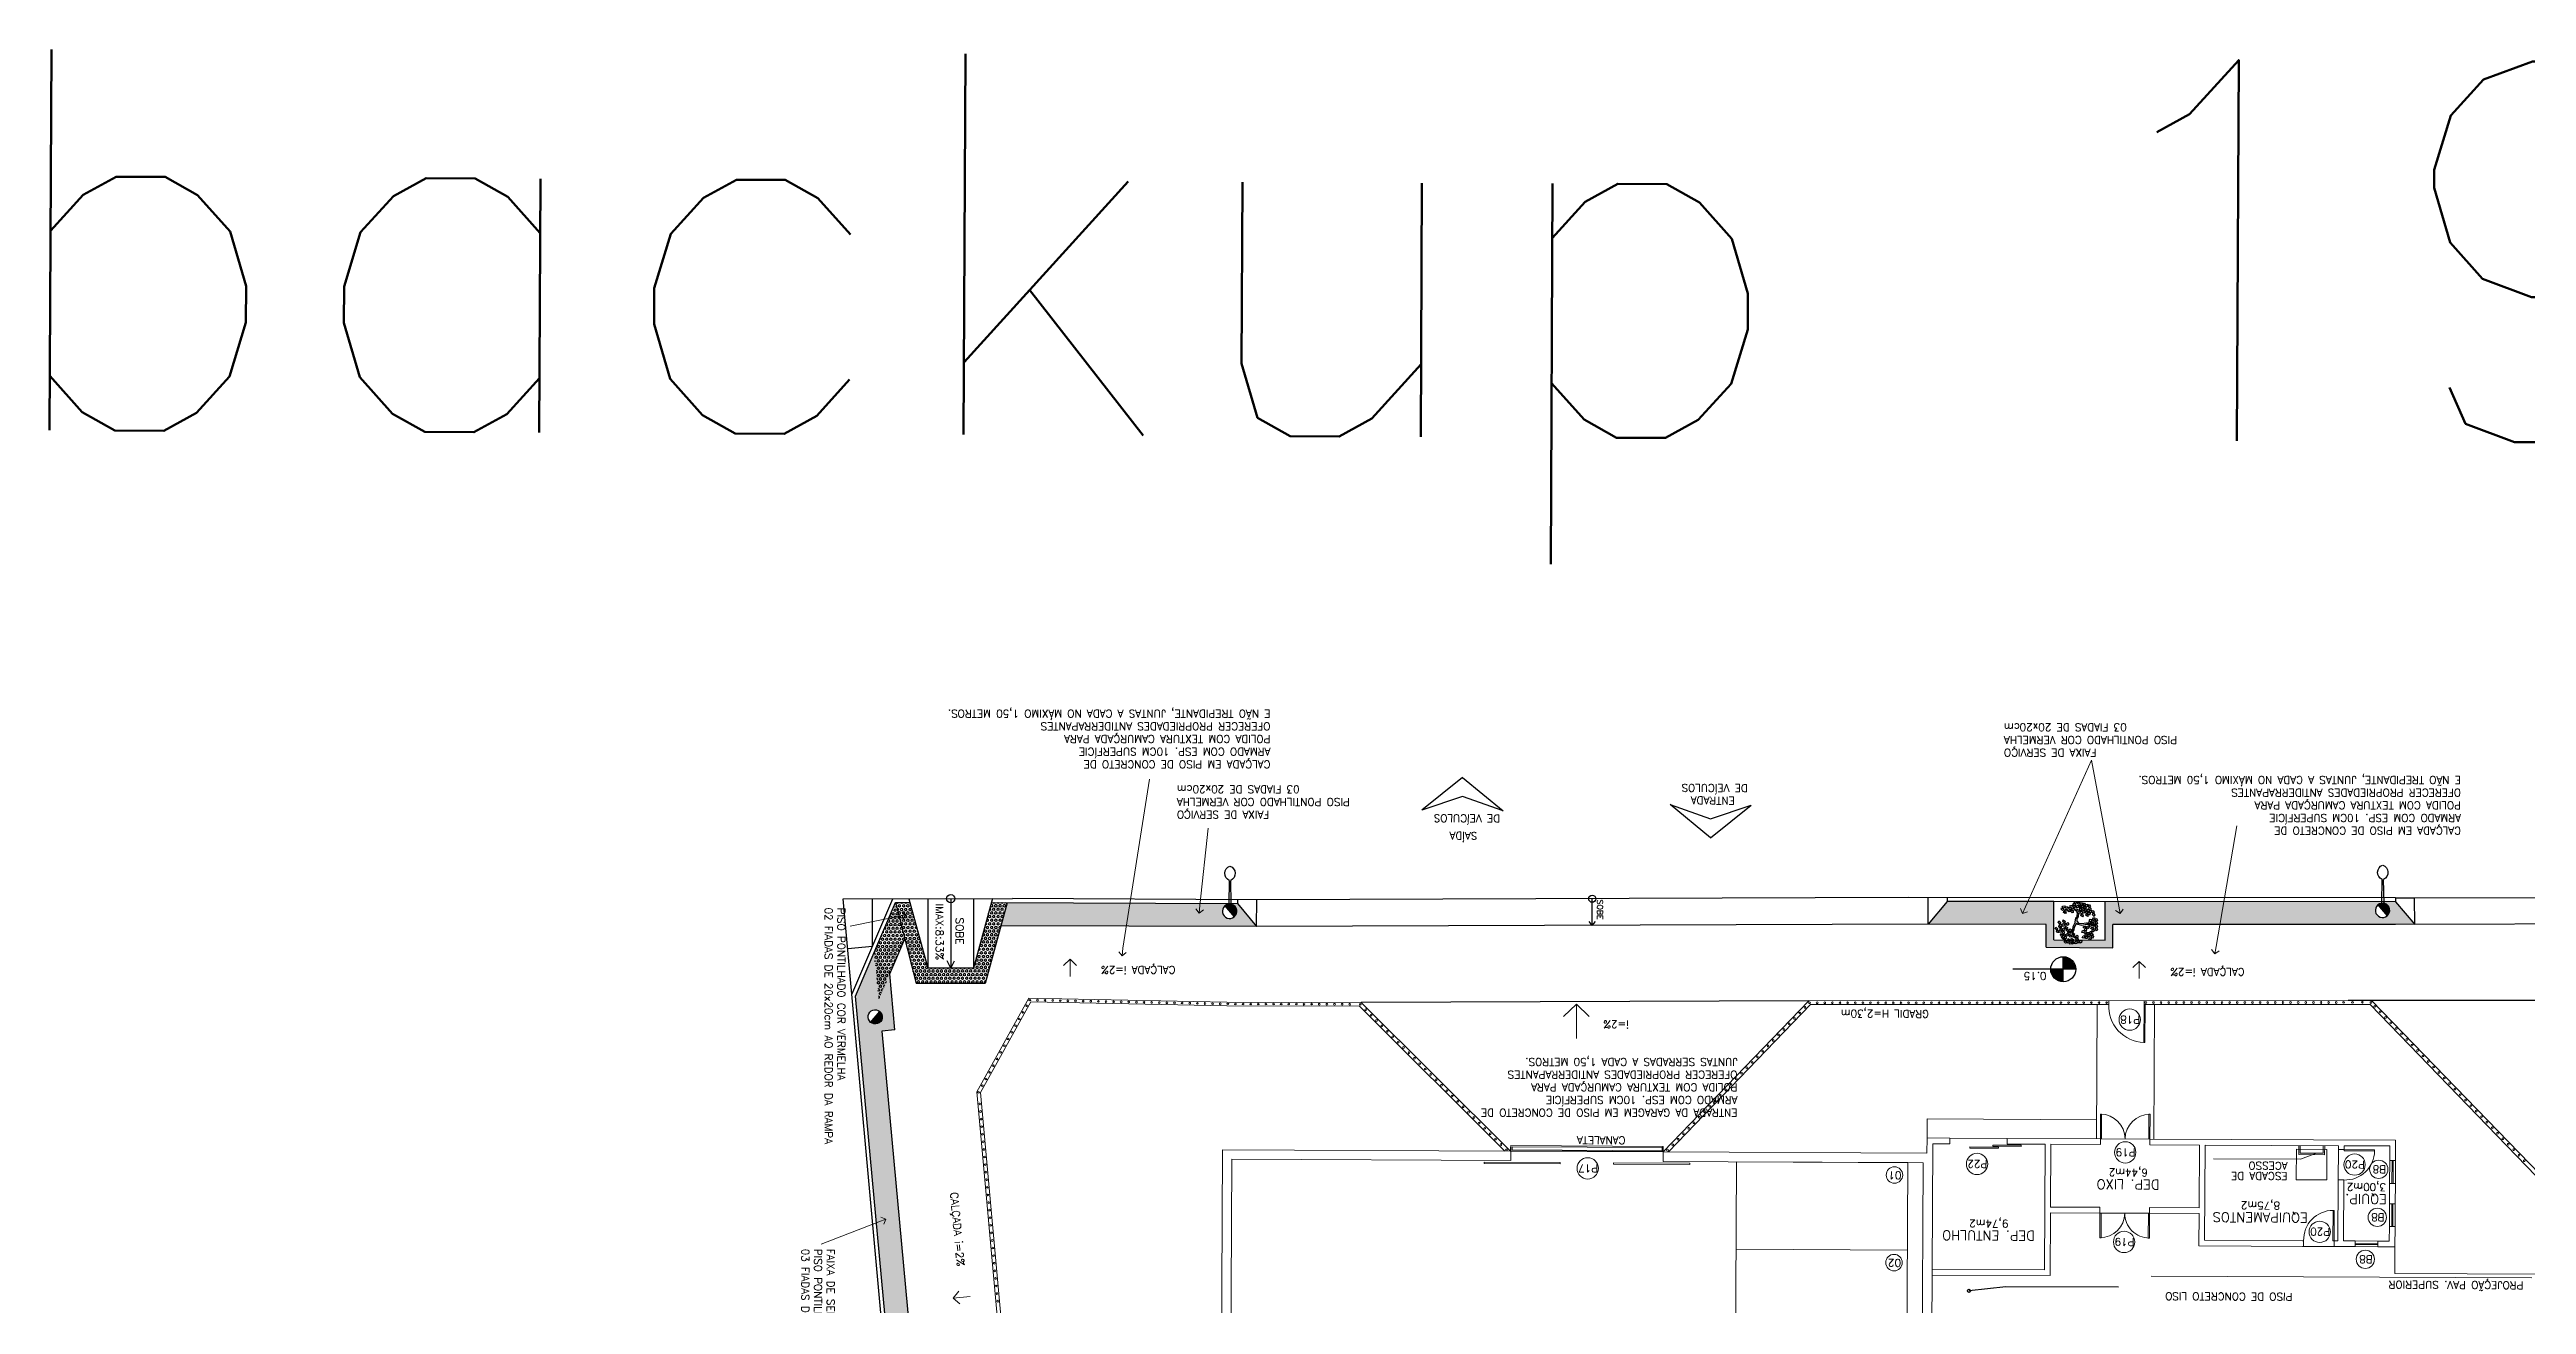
# Model space of a CAD drawing. Extents: x -1057 to 3416, y -340 to 4111.
# Drawn here: x 309.3 to 374.4, y -265.1 to -232.1 of the extents above; entities that cross this region are included whole.
import ezdxf
from ezdxf.enums import TextEntityAlignment as Align

# ---------------------------------------------------------------- set-up
doc = ezdxf.new("R2010")
doc.units = 0
doc.header["$LTSCALE"] = 50
for name, pattern in [('CONTINU', [0]), ('DASHDOT', [1, 0.5, -0.25, 0, -0.25]), ('DGN Style 1', [0.003115, 5.18318e-06, -0.00311]), ('HIDDEN', [9.525, 6.35, -3.175])]:
    doc.linetypes.add(name, pattern=pattern)
doc.layers.add('0.1', color=8, linetype='Continuous', lineweight=13)
doc.layers.add('Margem A3', color=8, linetype='DGN Style 1', lineweight=0)
for name, color, linetype in [('HAC', 1, 'Continuous'), ('luminaria', 10, 'Continuous'), ('medir projeto', 6, 'Continuous'), ('OK', 96, 'Continuous'), ('Poste de cimento', 7, 'Continuous')]:
    doc.layers.add(name, color=color, linetype=linetype)
doc.styles.add('60x100', font='romans.shx', dxfattribs={"height": 0.2})
doc.styles.add('80X50', font='romans.shx')
doc.styles.get("Standard").update_dxf_attribs({"font": 'romans.shx'})
pattern_1 = [(90.064457, (-47.94884, -453.22149), (-0.0549925784, -6.1866e-05), [0.03175, -0.0635]), (210.064457, (-47.94884, -453.22149), (0.027549867, -0.047594037), [0.03175, -0.0635]), (150.064457, (-47.948873, -453.18974), (-0.0274427115, -0.047655903), [0.03175, -0.0635])]

# ---------------------------------------------------------------- blocks, each defined once
blk = doc.blocks.new('P80')
for points in [[(0, 0.86), (0, 0.83), (0.15, 0.83), (0.15, 0.86)], [(0, 0), (0, 0.03), (0.15, 0.03), (0.15, 0)]]:
    blk.add_lwpolyline(points)
blk.add_lwpolyline([(-0.8, 0.06), (0, 0.06), (0, 0.03), (-0.8, 0.03)], close=True)
at = {"color": 8}
blk.add_arc((-0.025, 0.056), 0.775, 88.14082, 179.6698, dxfattribs=at)
blk = doc.blocks.new('ÁREA')
for p in [(0.00005, 0.00376), (0, 0)]:
    blk.add_attdef('COMPARTIMENTO', text='', height=0.0025).set_placement(p, align=Align.CENTER)
at = {"color": 1}
for p in [(-0.0001, -0.00752), (-0.00005, -0.00376)]:
    blk.add_attdef('ÁREA', text='', height=0.002, dxfattribs=at).set_placement(p, align=Align.CENTER)
blk = doc.blocks.new('poste concreto')
at = {"layer": 'Poste de cimento'}
h = blk.add_hatch(color=256, dxfattribs=at)
h.dxf.hatch_style = 1
h.paths.add_polyline_path([(364866.84, 7758015.36), (364866.77, 7758015.42), (364866.68, 7758015.46), (364866.58, 7758015.47), (364866.48, 7758015.46), (364866.39, 7758015.42), (364866.31, 7758015.36), (364866.25, 7758015.28), (364866.22, 7758015.19), (364866.2, 7758015.09), (364866.96, 7758015.09), (364866.94, 7758015.19), (364866.9, 7758015.28)])
for p, q in [((364866.82, 7758015.41), (364867.77, 7758016.19)), ((364866.89, 7758015.32), (364867.82, 7758016.14)), ((364866.2, 7758015.09), (364866.22, 7758015.19)), ((364866.22, 7758014.99), (364866.2, 7758015.09)), ((364866.96, 7758015.09), (364866.2, 7758015.09)), ((364866.22, 7758015.19), (364866.25, 7758015.28)), ((364866.25, 7758014.9), (364866.22, 7758014.99)), ((364866.25, 7758015.28), (364866.31, 7758015.36)), ((364866.31, 7758014.83), (364866.25, 7758014.9)), ((364866.31, 7758015.36), (364866.39, 7758015.42)), ((364866.39, 7758014.77), (364866.31, 7758014.83)), ((364866.39, 7758015.42), (364866.48, 7758015.46)), ((364866.48, 7758015.46), (364866.58, 7758015.47)), ((364866.58, 7758015.47), (364866.68, 7758015.46)), ((364866.68, 7758015.46), (364866.77, 7758015.42)), ((364866.77, 7758015.42), (364866.84, 7758015.36)), ((364866.84, 7758014.83), (364866.77, 7758014.77)), ((364866.84, 7758015.36), (364866.9, 7758015.28)), ((364866.9, 7758014.9), (364866.84, 7758014.83)), ((364866.9, 7758015.28), (364866.94, 7758015.19)), ((364866.94, 7758014.99), (364866.9, 7758014.9)), ((364866.94, 7758015.19), (364866.96, 7758015.09)), ((364866.96, 7758015.09), (364866.94, 7758014.99)), ((364866.48, 7758014.73), (364866.39, 7758014.77)), ((364866.58, 7758014.72), (364866.48, 7758014.73)), ((364866.68, 7758014.73), (364866.58, 7758014.72)), ((364866.77, 7758014.77), (364866.68, 7758014.73))]:
    blk.add_line(p, q, dxfattribs=at)
for centre, start, end in [((364868.17, 7758016.3), 60.7351, 195.0987), ((364867.99, 7758016.51), 245.3971, 19.7607)]:
    blk.add_arc(centre, 0.411, start, end, dxfattribs=at)
blk = doc.blocks.new('A$C550ee5b3')
at = {"layer": 'Poste de cimento'}
h = blk.add_hatch(color=256, dxfattribs=at)
h.dxf.hatch_style = 1
h.paths.add_polyline_path([(0.043, 0.309), (0.017, 0.267), (0.002, 0.22), (0, 0.172), (0.009, 0.124), (0.031, 0.081), (0.063, 0.043), (0.106, 0.017), (0.152, 0.002), (0.201, 0), (0.248, 0.009), (0.292, 0.031), (0.329, 0.063)])
for p, q in [((0, 0.172), (0.002, 0.22)), ((0.009, 0.124), (0, 0.172)), ((0.002, 0.22), (0.017, 0.267)), ((0.031, 0.081), (0.009, 0.124)), ((0.017, 0.267), (0.043, 0.309)), ((0.063, 0.043), (0.031, 0.081)), ((0.043, 0.309), (0.081, 0.341)), ((0.043, 0.309), (0.329, 0.063)), ((0.106, 0.017), (0.063, 0.043)), ((0.081, 0.341), (0.124, 0.363)), ((0.152, 0.002), (0.106, 0.017)), ((0.124, 0.363), (0.172, 0.372)), ((0.201, 0), (0.152, 0.002)), ((0.172, 0.372), (0.22, 0.371)), ((0.248, 0.009), (0.201, 0)), ((0.22, 0.371), (0.267, 0.356)), ((0.292, 0.031), (0.248, 0.009)), ((0.267, 0.356), (0.309, 0.329)), ((0.329, 0.063), (0.292, 0.031)), ((0.309, 0.329), (0.341, 0.292)), ((0.356, 0.106), (0.329, 0.063)), ((0.341, 0.292), (0.363, 0.248)), ((0.371, 0.152), (0.356, 0.106)), ((0.363, 0.248), (0.372, 0.201)), ((0.372, 0.201), (0.371, 0.152))]:
    blk.add_line(p, q, dxfattribs=at)
blk = doc.blocks.new('L', base_point=(1.368, 0.591))
at = {"color": 3, "lineweight": -2}
for p, q in [((1.275, 0.567), (1.306, 0.592)), ((1.288, 0.517), (1.275, 0.567)), ((1.281, 0.65), (1.312, 0.675)), ((1.294, 0.6), (1.281, 0.65)), ((1.317, 0.508), (1.288, 0.517)), ((1.322, 0.591), (1.294, 0.6)), ((1.306, 0.592), (1.336, 0.538)), ((1.312, 0.675), (1.342, 0.621)), ((1.336, 0.538), (1.317, 0.508)), ((1.342, 0.621), (1.322, 0.591)), ((1.337, 0.489), (1.356, 0.548)), ((1.376, 0.484), (1.337, 0.489)), ((1.356, 0.548), (1.391, 0.554)), ((1.404, 0.527), (1.376, 0.484)), ((1.391, 0.554), (1.404, 0.527))]:
    blk.add_line(p, q, dxfattribs=at)
blk = doc.blocks.new('Árvore-13')
at = {"color": 3}
for p, q in [((-0.8, 0.3), (-0.96, 0.41)), ((-0.8, 0.41), (-0.95, 0.5)), ((-0.36, 0.35), (-0.8, 0.41)), ((-0.37, 0.23), (-0.8, 0.3)), ((-0.13, 0.11), (-0.37, 0.23)), ((-0.07, 0.19), (-0.36, 0.35)), ((-0.07, -0.04), (-0.13, 0.11)), ((0.03, 0.07), (-0.07, 0.19)), ((0.03, 0.07), (0.32, 0.33)), ((0.12, -0.05), (0.28, 0.13)), ((0.28, 0.13), (0.42, 0.28)), ((0.32, 0.33), (0.41, 0.54)), ((0.41, 0.54), (0.48, 0.66)), ((0.42, 0.28), (0.5, 0.51)), ((0.48, 0.66), (0.57, 0.72)), ((0.5, 0.51), (0.63, 0.67)), ((0.57, 0.72), (0.61, 0.82)), ((0.63, 0.67), (0.78, 0.72)), ((-0.3, -0.39), (-0.42, -0.69)), ((-0.2, -0.45), (-0.31, -0.74)), ((-0.31, -0.74), (-0.24, -0.89)), ((-0.15, -0.3), (-0.3, -0.39)), ((-0.05, -0.38), (-0.2, -0.45)), ((-0.07, -0.04), (-0.15, -0.3)), ((0.12, -0.05), (-0.05, -0.38))]:
    blk.add_line(p, q, dxfattribs=at)
at = {"color": 3, "xscale": 3.048, "yscale": 3.048, "zscale": 3.048}
for p, rotation in [((-1.44, 0.37), 347.8021081598379), ((-1.3, 0.88), 347.8021081598379), ((-1.13, 0.41), 347.8021081598379), ((-0.93, 0.96), 295.0165150851705), ((-0.85, 0.46), 295.0165150851705), ((-0.72, 1.45), 295.0165150851705), ((-0.49, 1.26), 295.0165150851705), ((-0.35, 0.69), 295.0165150851705), ((-0.25, 1.14), 295.0165150851705), ((0.17, 1.45), 190.1248425347958), ((0.35, 0.95), 190.1248425347958), ((0.58, 1.4), 190.1248425347958), ((0.68, 0.78), 190.1248425347958), ((0.76, 0.27), 190.1248425347958), ((0.8, -0.3), 190.1248425347958), ((0.85, 1.34), 190.1248425347958), ((1.12, 0.57), 190.1248425347958), ((1.2, -0.32), 190.1248425347958), ((1.21, 1.15), 190.1248425347958), ((1.25, 0.04), 190.1248425347958), ((1.32, 0.75), 190.1248425347958), ((1.58, 0.11), 190.1248425347958), ((-0.45, -1.4), 66.16076666471405), ((-0.1, -0.9), 66.16076666471405), ((-0.02, -1.19), 66.16076666471405), ((0.5, -1), 66.16076666471405), ((0.62, -1.32), 66.16076666471405)]:
    blk.add_blockref('L', p, dxfattribs=dict(at, rotation=rotation))
for p in [(-1.39, -0.31), (-1.23, -0.88), (-1.05, -0.53), (-0.87, -1.13), (-0.85, -0.45), (-0.67, -1.02), (-0.45, -1.04), (-0.44, -0.54)]:
    blk.add_blockref('L', p, dxfattribs=at)
blk = doc.blocks.new('_Open90')
at = {"color": 0, "linetype": 'ByBlock', "lineweight": -2}
for p, q in [((0, 0), (-1, 0)), ((-0.5, 0.5), (0, 0)), ((0, 0), (-0.5, -0.5))]:
    blk.add_line(p, q, dxfattribs=at)

msp = doc.modelspace()

# ---------------------------------------------------------------- hatches: boundary and pattern name
at = {"layer": 'HAC'}
h = msp.add_hatch(dxfattribs=at)
h.set_pattern_fill('HEX', color=256, scale=0.01, angle=90.06446, style=0)
h.set_pattern_definition(pattern_1)
h.paths.add_polyline_path([(331.533, -254.55), (331.355, -254.968), (331.627, -254.912)])
h.paths.add_polyline_path([(331.778, -255.503), (331.627, -254.912), (331.355, -254.968), (330.979, -255.847), (331.094, -257.102)])
h = msp.add_hatch(dxfattribs=at)
h.set_pattern_fill('HEX', color=256, scale=0.01, angle=90.06446, style=0)
h.set_pattern_definition([(90.064457, (802.7093, -35.43129), (-0.0549925784, -6.1866e-05), [0.03175, -0.0635]), (210.064457, (802.7093, -35.43129), (0.027549867, -0.047594037), [0.03175, -0.0635]), (150.064457, (802.709263, -35.39954), (-0.0274427115, -0.047655903), [0.03175, -0.0635])])
h.paths.add_polyline_path([(333.585, -256.277), (332.385, -256.278), (331.911, -254.55), (331.533, -254.55), (332.08, -256.679), (333.891, -256.677), (334.467, -254.559), (334.053, -254.558)])
h = msp.add_hatch(dxfattribs=at)
h.set_pattern_fill('HEX', color=256, scale=0.01, angle=90.06446, style=0)
h.set_pattern_definition(pattern_1)
h.paths.add_polyline_path([(337.691, -254.571), (334.467, -254.559), (334.304, -255.159), (337.597, -255.17)])
h.paths.add_polyline_path([(337.691, -254.571), (337.597, -255.17), (341.012, -255.181), (341.012, -255.18), (340.518, -254.581), (340.347, -254.58), (340.347, -254.601), (340.368, -254.604), (340.411, -254.626), (340.449, -254.659), (340.475, -254.701), (340.49, -254.748), (340.492, -254.796), (340.483, -254.843), (340.461, -254.887), (340.429, -254.925), (340.387, -254.951), (340.34, -254.966), (340.292, -254.968), (340.244, -254.959), (340.201, -254.937), (340.163, -254.905), (340.137, -254.863), (340.121, -254.816), (340.12, -254.768), (340.129, -254.72), (340.151, -254.676), (340.183, -254.639), (340.225, -254.612), (340.272, -254.597), (340.293, -254.596), (340.293, -254.58)])
h = msp.add_hatch(dxfattribs=at)
h.set_pattern_fill('HEX', color=256, scale=0.01, angle=90.06446, style=0)
h.set_pattern_definition(pattern_1)
h.paths.add_polyline_path([(370.397, -254.693), (370.419, -254.649), (370.451, -254.611), (370.494, -254.585), (370.54, -254.57), (370.561, -254.569), (370.561, -254.53), (366.407, -254.528), (366.303, -255.128), (370.918, -255.13), (371.419, -255.129), (370.917, -254.53), (370.615, -254.53), (370.616, -254.573), (370.636, -254.577), (370.68, -254.599), (370.718, -254.632), (370.744, -254.674), (370.759, -254.72), (370.761, -254.769), (370.752, -254.816), (370.73, -254.86), (370.697, -254.898), (370.655, -254.924), (370.609, -254.939), (370.56, -254.941), (370.513, -254.932), (370.469, -254.91), (370.431, -254.878), (370.405, -254.835), (370.39, -254.789), (370.388, -254.74)])
h.paths.add_polyline_path([(366.407, -254.528), (363.295, -254.527), (363.294, -255.535), (362.898, -255.532), (362.896, -255.536), (362.877, -255.532), (362.581, -255.531), (362.579, -255.55), (362.562, -255.538), (362.553, -255.54), (362.544, -255.53), (362.372, -255.529), (362.367, -255.58), (362.402, -255.604), (362.399, -255.638), (362.371, -255.643), (362.338, -255.605), (362.299, -255.618), (362.29, -255.561), (362.315, -255.542), (362.304, -255.529), (361.944, -255.527), (361.947, -254.527), (359.143, -254.519), (358.642, -255.119), (361.745, -255.126), (361.744, -255.725), (363.494, -255.736), (363.494, -255.127), (366.303, -255.128)])
h.paths.add_polyline_path([(362.677, -255.554), (362.672, -255.603), (362.637, -255.615), (362.627, -255.558), (362.655, -255.537)], flags=16)
h.paths.add_polyline_path([(362.545, -255.626), (362.51, -255.638), (362.501, -255.58), (362.528, -255.56), (362.556, -255.581), (362.551, -255.575)], flags=16)
h.paths.add_polyline_path([(362.488, -255.597), (362.485, -255.631), (362.457, -255.636), (362.456, -255.634), (362.424, -255.645), (362.415, -255.588), (362.437, -255.571), (362.442, -255.56), (362.435, -255.561)], flags=16)
h.paths.add_polyline_path([(362.278, -255.577), (362.274, -255.611), (362.246, -255.616), (362.214, -255.579), (362.231, -255.541), (362.225, -255.542)], flags=16)
h = msp.add_hatch(dxfattribs=at)
h.set_pattern_fill('HEX', color=256, scale=0.01, angle=90.06446, style=0)
h.set_pattern_definition(pattern_1)
h.paths.add_polyline_path([(331.171, -257.927), (331.52, -257.895), (331.45, -257.125), (331.386, -256.421), (330.979, -255.847), (330.483, -257.006), (331.422, -267.193), (332.618, -267.09), (332.727, -268.285), (331.532, -268.394), (331.544, -268.531), (332.156, -268.64), (332.147, -268.538), (332.944, -268.466), (332.799, -266.874), (332.002, -266.942)])
h.paths.add_polyline_path([(331.016, -257.74), (330.967, -257.739), (330.921, -257.724), (330.879, -257.698), (330.846, -257.66), (330.824, -257.616), (330.815, -257.569), (330.817, -257.52), (330.832, -257.474), (330.858, -257.432), (330.895, -257.399), (330.939, -257.377), (330.987, -257.368), (331.035, -257.37), (331.082, -257.385), (331.124, -257.411), (331.156, -257.448), (331.178, -257.492), (331.187, -257.54), (331.186, -257.588), (331.171, -257.635), (331.145, -257.677), (331.107, -257.709), (331.063, -257.731)], flags=16)
at = {"layer": 'medir projeto', "linetype": 'CONTINU', "lineweight": -2}
h = msp.add_hatch(color=7, dxfattribs=at)
h.dxf.hatch_style = 1
h.paths.add_polyline_path([(361.863, -256.302, 0.414214), (362.192, -256.631), (362.192, -256.302)])
h.paths.add_polyline_path([(362.192, -256.302), (362.52, -256.302, 0.414214), (362.192, -255.974)])

# ---------------------------------------------------------------- linework, layer by layer
at = {"layer": '0.1', "color": 8, "linetype": 'CONTINU', "lineweight": -2}
for p, q in [((346.422, -251.262), (345.349, -252.128)), ((346.422, -251.262), (347.485, -252.138)), ((346.419, -251.765), (345.349, -252.128)), ((347.485, -252.138), (346.419, -251.765)), ((352.931, -252.854), (351.868, -251.978)), ((351.868, -251.978), (352.934, -252.352)), ((352.931, -252.854), (354.003, -251.989)), ((352.934, -252.352), (354.003, -251.989)), ((355.511, -257.131), (343.757, -257.175)), ((387.047, -257.117), (369.67, -257.128)), ((347.69, -261.081), (347.69, -260.981)), ((351.69, -261.101), (347.69, -261.081)), ((351.69, -261.101), (351.69, -260.957)), ((360.684, -264.642), (359.719, -264.75)), ((363.64, -264.657), (360.684, -264.642))]:
    msp.add_line(p, q, dxfattribs=at)
at = {"layer": '0.1', "color": 1, "linetype": 'CONTINU', "lineweight": -2}
for q in [(330.928, -254.451), (330.282, -255.767)]:
    msp.add_line((330.929, -255.708), q, dxfattribs=at)
at = {"layer": '0.1', "color": 7}
for p, q in [((336.116, -256.042), (335.948, -256.207)), ((336.116, -256.492), (336.116, -256.042)), ((336.116, -256.042), (336.284, -256.207)), ((364.186, -256.095), (364.018, -256.26)), ((364.186, -256.546), (364.186, -256.095)), ((364.186, -256.095), (364.354, -256.26)), ((358.614, -261.135), (358.616, -260.735)), ((359.216, -260.738), (358.616, -260.735)), ((359.216, -260.738), (359.216, -260.888)), ((363.166, -260.757), (360.716, -260.745)), ((360.716, -260.895), (360.716, -260.745)), ((363.166, -260.907), (363.166, -260.757)), ((370.916, -260.795), (364.466, -260.764)), ((364.466, -260.764), (364.466, -260.914)), ((340.115, -261.044), (340.078, -268.543)), ((347.69, -261.081), (340.115, -261.044)), ((340.363, -261.295), (340.333, -267.545)), ((347.688, -261.331), (340.363, -261.295)), ((347.69, -261.081), (347.688, -261.331)), ((351.688, -261.351), (351.69, -261.101)), ((358.513, -261.384), (351.688, -261.351)), ((358.614, -261.135), (351.69, -261.101)), ((358.479, -268.284), (358.513, -261.384)), ((358.749, -264.186), (358.766, -260.886)), ((359.216, -260.888), (358.766, -260.886)), ((361.716, -260.9), (360.716, -260.895)), ((361.699, -264.2), (361.716, -260.9)), ((361.857, -262.551), (361.866, -260.901)), ((363.166, -260.907), (361.866, -260.901)), ((365.766, -260.92), (364.466, -260.914)), ((365.757, -262.57), (365.766, -260.92)), ((365.903, -263.421), (365.916, -260.921)), ((369.416, -260.938), (365.916, -260.921)), ((369.415, -261.038), (369.416, -260.938)), ((369.415, -261.038), (369.565, -261.039)), ((369.565, -261.039), (369.566, -260.939)), ((370.766, -260.945), (369.566, -260.939)), ((370.764, -261.328), (370.766, -260.945)), ((370.914, -261.328), (370.764, -261.328)), ((370.914, -261.328), (370.916, -260.795)), ((369.403, -263.438), (369.411, -261.838)), ((369.561, -261.839), (369.411, -261.838)), ((369.553, -263.439), (369.561, -261.839)), ((370.758, -262.461), (370.761, -261.928)), ((370.761, -261.928), (370.911, -261.928)), ((370.908, -262.462), (370.911, -261.928)), ((361.849, -264.351), (361.857, -262.701)), ((363.157, -262.557), (361.857, -262.551)), ((363.157, -262.707), (361.857, -262.701)), ((363.157, -262.707), (363.157, -262.557)), ((365.757, -262.57), (364.457, -262.564)), ((364.457, -262.564), (364.457, -262.714)), ((365.757, -262.72), (364.457, -262.714)), ((365.752, -263.57), (365.757, -262.72)), ((370.908, -262.462), (370.758, -262.461)), ((370.753, -263.445), (370.755, -263.061)), ((370.905, -263.062), (370.755, -263.061)), ((370.902, -263.595), (370.905, -263.062)), ((368.502, -263.584), (365.752, -263.57)), ((368.503, -263.434), (365.903, -263.421)), ((368.502, -263.584), (368.503, -263.434)), ((369.302, -263.588), (369.303, -263.438)), ((369.852, -263.59), (369.302, -263.588)), ((369.403, -263.438), (369.303, -263.438)), ((369.853, -263.44), (369.553, -263.439)), ((369.853, -263.44), (369.852, -263.59)), ((370.452, -263.593), (370.453, -263.443)), ((370.902, -263.595), (370.452, -263.593)), ((370.753, -263.445), (370.453, -263.443)), ((358.742, -265.735), (358.749, -264.336)), ((361.699, -264.2), (358.749, -264.186)), ((361.849, -264.351), (358.749, -264.336)), ((333.045, -264.939), (333.195, -264.757)), ((333.494, -264.899), (333.045, -264.939)), ((333.045, -264.939), (333.225, -265.092))]:
    msp.add_line(p, q, dxfattribs=at)
at = {"layer": '0.1', "color": 8}
for p, q in [((335.031, -257.06), (333.665, -259.521)), ((335.089, -257.161), (333.768, -259.542)), ((340.234, -257.165), (335.031, -257.06)), ((340.232, -257.265), (335.089, -257.161)), ((340.234, -257.165), (343.757, -257.175)), ((340.234, -257.265), (343.715, -257.275)), ((343.715, -257.275), (347.534, -261.08)), ((343.757, -257.175), (347.676, -261.081)), ((349.411, -257.218), (349.075, -257.548)), ((349.411, -258.119), (349.411, -257.218)), ((349.411, -257.218), (349.747, -257.548)), ((355.511, -257.131), (351.69, -261.101)), ((355.555, -257.23), (351.828, -261.101)), ((355.51, -257.133), (370.288, -257.127)), ((355.555, -257.23), (363.387, -257.229)), ((363.084, -257.229), (363.066, -260.757)), ((363.387, -257.229), (363.387, -257.13)), ((364.313, -257.229), (364.313, -257.13)), ((364.313, -257.229), (370.25, -257.227)), ((364.584, -257.229), (364.566, -260.764)), ((370.25, -257.227), (374.612, -261.737)), ((370.288, -257.127), (374.712, -261.693)), ((333.665, -259.521), (338.107, -308.318)), ((333.768, -259.542), (338.205, -308.287)), ((358.616, -260.735), (358.619, -260.235)), ((363.069, -260.257), (358.619, -260.235)), ((359.216, -260.738), (360.716, -260.745)), ((364.466, -260.764), (363.166, -260.757)), ((358.076, -268.282), (358.11, -261.382)), ((369.411, -261.838), (369.415, -261.038)), ((370.764, -261.328), (370.761, -261.928)), ((370.824, -261.328), (370.821, -261.928)), ((370.851, -261.928), (370.854, -261.328)), ((370.911, -261.928), (370.914, -261.328)), ((364.457, -262.714), (363.157, -262.707)), ((370.758, -262.461), (370.755, -263.061)), ((370.818, -262.462), (370.815, -263.062)), ((370.845, -263.062), (370.848, -262.462)), ((370.905, -263.062), (370.908, -262.462)), ((369.302, -263.588), (368.502, -263.584)), ((369.852, -263.59), (370.452, -263.593)), ((370.453, -263.443), (369.853, -263.44)), ((370.453, -263.503), (369.853, -263.5)), ((369.853, -263.53), (370.453, -263.533)), ((370.902, -263.595), (370.899, -264.295)), ((358.749, -264.186), (358.749, -264.336)), ((374.699, -264.314), (370.899, -264.295))]:
    msp.add_line(p, q, dxfattribs=at)
at = {"layer": '0.1', "color": 8, "linetype": 'CONTINU'}
for p, q in [((368.418, -261.293), (366.136, -261.282)), ((368.841, -261.135), (368.418, -261.293))]:
    msp.add_line(p, q, dxfattribs=at)
at = {"layer": '0.1', "color": 8, "linetype": 'DASHDOT', "ltscale": 0.4}
msp.add_line((374.498, -264.413), (361.849, -264.351), dxfattribs=at)
at = {"layer": '0.1', "color": 7}
for points in [[(361.203, -254.66), (362.931, -250.812)], [(363.648, -254.646), (362.931, -250.812)], [(337.506, -255.752), (338.205, -251.306)], [(339.527, -254.631), (339.743, -252.601)], [(366.203, -255.705), (366.752, -252.531)], [(331.812, -254.875), (330.342, -255.173)], [(331.095, -262.942), (329.586, -263.523)]]:
    msp.add_lwpolyline(points, dxfattribs=at)
at = {"layer": '0.1', "color": 8}
for points in [[(364.343, -257.229), (364.313, -257.229), (364.308, -258.229), (364.338, -258.229)], [(346.988, -261.367), (348.988, -261.377), (348.988, -261.417), (346.988, -261.407)], [(347.72, -261.051), (347.72, -260.967), (351.66, -260.987), (351.66, -261.071)], [(352.388, -261.394), (350.388, -261.384), (350.388, -261.424), (352.388, -261.434)], [(360.49, -260.974), (359.74, -260.97), (359.74, -261), (360.49, -261.004)], [(361.09, -260.927), (360.34, -260.923), (360.34, -260.953), (361.09, -260.957)]]:
    msp.add_lwpolyline(points, close=True, dxfattribs=at)
for points in [[(363.196, -260.757), (363.2, -260.107), (363.17, -260.107), (363.166, -260.757)], [(364.436, -260.764), (364.44, -260.114), (364.47, -260.114), (364.466, -260.764)], [(347.69, -261.081), (347.69, -260.937), (351.69, -260.957), (351.69, -261.101), (347.69, -261.081)], [(353.611, -261.36), (353.576, -268.26), (358.076, -268.282)], [(358.11, -261.382), (353.611, -261.36)], [(369.056, -260.936), (369.054, -261.176), (368.374, -261.173), (368.376, -260.933)], [(369.016, -260.936), (369.015, -261.136), (368.415, -261.133), (368.416, -260.933)], [(363.187, -262.707), (363.184, -263.357), (363.154, -263.357), (363.157, -262.707)], [(364.427, -262.713), (364.424, -263.363), (364.454, -263.364), (364.457, -262.714)], [(358.099, -263.682), (353.599, -263.66)]]:
    msp.add_lwpolyline(points, dxfattribs=at)
at = {"layer": '0.1', "color": 8, "linetype": 'DASHDOT', "ltscale": 0.4}
msp.add_lwpolyline([(369.111, -261.837), (368.311, -261.833), (368.315, -261.033), (369.115, -261.037)], close=True, dxfattribs=at)
at = {"layer": '0.1', "color": 8}
for centre, radius in [((334.88, -257.435), 0.0225), ((334.977, -257.26), 0.0225), ((335.06, -257.111), 0.0225), ((335.26, -257.115), 0.0225), ((335.46, -257.119), 0.0225), ((335.66, -257.123), 0.0225), ((335.86, -257.127), 0.0225), ((336.06, -257.131), 0.0225), ((336.26, -257.135), 0.0225), ((336.46, -257.139), 0.0225), ((336.66, -257.143), 0.0225), ((336.86, -257.147), 0.0225), ((337.06, -257.151), 0.0225), ((337.26, -257.155), 0.0225), ((337.459, -257.159), 0.0225), ((337.659, -257.163), 0.0225), ((337.859, -257.167), 0.0225), ((338.059, -257.171), 0.0225), ((338.259, -257.175), 0.0225), ((338.459, -257.179), 0.0225), ((338.659, -257.183), 0.0225), ((338.859, -257.187), 0.0225), ((339.059, -257.191), 0.0225), ((339.259, -257.195), 0.0225), ((339.459, -257.199), 0.0225), ((339.659, -257.203), 0.0225), ((339.859, -257.207), 0.0225), ((340.059, -257.211), 0.0225), ((340.259, -257.215), 0.0225), ((340.459, -257.216), 0.0225), ((340.659, -257.216), 0.0225), ((340.859, -257.216), 0.0225), ((341.059, -257.216), 0.0225), ((341.259, -257.216), 0.0225), ((341.459, -257.216), 0.0225), ((341.659, -257.216), 0.0225), ((341.859, -257.216), 0.0225), ((342.059, -257.217), 0.0225), ((342.257, -257.223), 0.0225), ((342.459, -257.217), 0.0225), ((342.659, -257.222), 0.0225), ((342.859, -257.222), 0.0225), ((343.059, -257.222), 0.0225), ((343.259, -257.222), 0.0225), ((343.459, -257.222), 0.0225), ((343.736, -257.225), 0.0225), ((343.878, -257.367), 0.0225), ((344.02, -257.508), 0.0225), ((355.273, -257.451), 0.0225), ((355.412, -257.307), 0.0225), ((355.531, -257.183), 0.0225), ((355.731, -257.183), 0.0225), ((355.931, -257.183), 0.0225), ((356.131, -257.183), 0.0225), ((356.331, -257.182), 0.0225), ((356.531, -257.182), 0.0225), ((356.731, -257.182), 0.0225), ((356.931, -257.182), 0.0225), ((357.131, -257.182), 0.0225), ((357.331, -257.182), 0.0225), ((357.531, -257.182), 0.0225), ((357.731, -257.182), 0.0225), ((357.931, -257.182), 0.0225), ((358.131, -257.182), 0.0225), ((358.331, -257.182), 0.0225), ((358.531, -257.182), 0.0225), ((358.731, -257.182), 0.0225), ((358.931, -257.182), 0.0225), ((359.131, -257.181), 0.0225), ((359.331, -257.181), 0.0225), ((359.531, -257.181), 0.0225), ((359.731, -257.181), 0.0225), ((359.931, -257.181), 0.0225), ((360.131, -257.181), 0.0225), ((360.331, -257.181), 0.0225), ((360.531, -257.181), 0.0225), ((360.731, -257.181), 0.0225), ((360.931, -257.181), 0.0225), ((361.131, -257.181), 0.0225), ((361.331, -257.181), 0.0225), ((361.531, -257.181), 0.0225), ((361.731, -257.18), 0.0225), ((361.931, -257.18), 0.0225), ((362.131, -257.18), 0.0225), ((362.331, -257.18), 0.0225), ((362.531, -257.18), 0.0225), ((362.731, -257.18), 0.0225), ((362.931, -257.18), 0.0225), ((363.131, -257.18), 0.0225), ((363.331, -257.18), 0.0225), ((363.938, -257.627), 0.28), ((364.36, -257.178), 0.0225), ((364.56, -257.178), 0.0225), ((364.76, -257.178), 0.0225), ((364.96, -257.178), 0.0225), ((365.16, -257.177), 0.0225), ((365.36, -257.177), 0.0225), ((365.56, -257.177), 0.0225), ((365.76, -257.177), 0.0225), ((365.96, -257.177), 0.0225), ((366.16, -257.177), 0.0225), ((366.36, -257.177), 0.0225), ((366.56, -257.177), 0.0225), ((366.76, -257.177), 0.0225), ((366.96, -257.177), 0.0225), ((367.16, -257.177), 0.0225), ((367.36, -257.177), 0.0225), ((367.56, -257.177), 0.0225), ((367.76, -257.176), 0.0225), ((367.96, -257.176), 0.0225), ((368.16, -257.176), 0.0225), ((368.36, -257.176), 0.0225), ((368.56, -257.176), 0.0225), ((368.76, -257.176), 0.0225), ((368.96, -257.176), 0.0225), ((369.16, -257.176), 0.0225), ((369.36, -257.176), 0.0225), ((369.552, -257.172), 0.0225), ((369.786, -257.172), 0.0225), ((370.045, -257.171), 0.0225), ((370.269, -257.177), 0.0225), ((370.373, -257.278), 0.0225), ((370.513, -257.423), 0.0225), ((334.491, -258.136), 0.0225), ((334.588, -257.96), 0.0225), ((334.686, -257.785), 0.0225), ((334.783, -257.61), 0.0225), ((344.162, -257.65), 0.0225), ((344.304, -257.791), 0.0225), ((344.447, -257.933), 0.0225), ((344.589, -258.075), 0.0225), ((354.579, -258.172), 0.0225), ((354.718, -258.028), 0.0225), ((354.857, -257.884), 0.0225), ((354.995, -257.739), 0.0225), ((355.134, -257.595), 0.0225), ((370.653, -257.568), 0.0225), ((370.793, -257.712), 0.0225), ((370.933, -257.857), 0.0225), ((371.073, -258.002), 0.0225), ((371.213, -258.147), 0.0225), ((334.103, -258.836), 0.0225), ((334.2, -258.661), 0.0225), ((334.297, -258.486), 0.0225), ((334.394, -258.311), 0.0225), ((344.731, -258.216), 0.0225), ((344.873, -258.358), 0.0225), ((345.015, -258.499), 0.0225), ((345.157, -258.641), 0.0225), ((345.299, -258.783), 0.0225), ((354.024, -258.749), 0.0225), ((354.162, -258.605), 0.0225), ((354.301, -258.46), 0.0225), ((354.44, -258.316), 0.0225), ((371.353, -258.292), 0.0225), ((371.494, -258.437), 0.0225), ((371.634, -258.582), 0.0225), ((371.774, -258.727), 0.0225), ((333.811, -259.361), 0.0225), ((333.908, -259.186), 0.0225), ((334.005, -259.011), 0.0225), ((345.441, -258.924), 0.0225), ((345.584, -259.066), 0.0225), ((345.726, -259.208), 0.0225), ((345.868, -259.349), 0.0225), ((346.01, -259.491), 0.0225), ((353.329, -259.47), 0.0225), ((353.468, -259.326), 0.0225), ((353.607, -259.182), 0.0225), ((353.746, -259.037), 0.0225), ((353.885, -258.893), 0.0225), ((371.914, -258.871), 0.0225), ((372.054, -259.016), 0.0225), ((372.194, -259.161), 0.0225), ((372.334, -259.306), 0.0225), ((372.474, -259.451), 0.0225), ((333.714, -259.537), 0.0225), ((333.745, -259.841), 0.0225), ((333.763, -260.04), 0.0225), ((346.152, -259.632), 0.0225), ((346.294, -259.774), 0.0225), ((346.436, -259.916), 0.0225), ((346.578, -260.057), 0.0225), ((352.774, -260.047), 0.0225), ((352.913, -259.903), 0.0225), ((353.052, -259.758), 0.0225), ((353.19, -259.614), 0.0225), ((372.614, -259.596), 0.0225), ((372.755, -259.741), 0.0225), ((372.895, -259.885), 0.0225), ((373.035, -260.03), 0.0225), ((333.781, -260.239), 0.0225), ((333.799, -260.438), 0.0225), ((333.817, -260.638), 0.0225), ((346.72, -260.199), 0.0225), ((346.863, -260.341), 0.0225), ((347.005, -260.482), 0.0225), ((347.147, -260.624), 0.0225), ((347.289, -260.765), 0.0225), ((352.08, -260.768), 0.0225), ((352.219, -260.624), 0.0225), ((352.357, -260.479), 0.0225), ((352.496, -260.335), 0.0225), ((352.635, -260.191), 0.0225), ((373.175, -260.175), 0.0225), ((373.315, -260.32), 0.0225), ((373.455, -260.465), 0.0225), ((373.595, -260.61), 0.0225), ((373.735, -260.755), 0.0225), ((333.835, -260.837), 0.0225), ((333.854, -261.036), 0.0225), ((333.872, -261.235), 0.0225), ((333.89, -261.435), 0.0225), ((347.431, -260.907), 0.0225), ((347.573, -261.049), 0.0225), ((349.708, -261.534), 0.28), ((351.802, -261.056), 0.0225), ((351.941, -260.912), 0.0225), ((359.928, -261.418), 0.28), ((363.819, -261.114), 0.28), ((369.84, -261.433), 0.28), ((370.476, -261.559), 0.24), ((373.875, -260.9), 0.0225), ((374.016, -261.044), 0.0225), ((374.156, -261.189), 0.0225), ((374.296, -261.334), 0.0225), ((333.908, -261.634), 0.0225), ((333.926, -261.833), 0.0225), ((333.944, -262.033), 0.0225), ((357.76, -261.709), 0.217), ((333.962, -262.232), 0.0225), ((333.981, -262.431), 0.0225), ((333.999, -262.63), 0.0225), ((370.437, -262.82), 0.24), ((334.017, -262.83), 0.0225), ((334.035, -263.029), 0.0225), ((334.053, -263.228), 0.0225), ((363.791, -263.466), 0.28), ((368.927, -263.201), 0.28), ((334.071, -263.428), 0.0225), ((334.089, -263.627), 0.0225), ((334.108, -263.826), 0.0225), ((334.126, -264.025), 0.0225), ((357.749, -264.009), 0.217), ((370.124, -263.922), 0.24), ((334.144, -264.225), 0.0225), ((334.162, -264.424), 0.0225), ((334.18, -264.623), 0.0225), ((334.198, -264.823), 0.0225), ((334.216, -265.022), 0.0225)]:
    msp.add_circle(centre, radius, dxfattribs=at)
at = {"layer": '0.1', "color": 8, "linetype": 'CONTINU', "lineweight": -2}
msp.add_circle((359.719, -264.75), 0.0423, dxfattribs=at)
at = {"layer": '0.1', "color": 8}
for centre, radius, start, end in [((364.341, -257.274), 0.955, 176.99505, 267.97756), ((363.166, -260.757), 0.65, 359.71748, 89.71748), ((364.466, -260.764), 0.65, 89.71748, 179.71748), ((363.157, -262.707), 0.65, 269.71748, 359.71748), ((364.457, -262.714), 0.65, 179.71748, 269.71748)]:
    msp.add_arc(centre, radius, start, end, dxfattribs=at)
at = {"layer": 'Margem A3', "color": 7, "linetype": 'CONTINU', "lineweight": -2}
for p, q in [((330.162, -254.452), (334.608, -254.447)), ((334.553, -302.696), (330.162, -254.452)), ((330.391, -256.966), (331.467, -254.45)), ((330.483, -257.006), (331.533, -254.55)), ((331.533, -254.55), (331.911, -254.55)), ((331.533, -254.55), (332.08, -256.679)), ((331.883, -254.45), (332.385, -256.278)), ((332.383, -254.449), (332.385, -256.278)), ((332.983, -254.448), (332.985, -256.278)), ((333.583, -254.448), (333.585, -256.277)), ((334.083, -254.447), (333.585, -256.277)), ((334.467, -254.559), (333.891, -256.677)), ((340.516, -254.581), (334.053, -254.558)), ((341.016, -254.48), (334.608, -254.447)), ((340.516, -254.478), (340.515, -254.578)), ((340.515, -254.578), (341.012, -255.18)), ((341.012, -255.18), (341.016, -254.48)), ((358.124, -254.418), (341.016, -254.481)), ((349.827, -255.15), (349.827, -254.451)), ((370.917, -254.43), (358.124, -254.418)), ((358.642, -255.119), (358.643, -254.419)), ((359.143, -254.519), (358.642, -255.119)), ((359.143, -254.419), (359.143, -254.519)), ((361.947, -254.527), (359.143, -254.519)), ((370.916, -254.53), (361.947, -254.527)), ((370.917, -254.43), (387.811, -254.385)), ((370.917, -254.431), (371.417, -254.429)), ((370.917, -254.43), (370.917, -254.53)), ((370.917, -254.53), (371.419, -255.129)), ((371.419, -255.129), (371.417, -254.429)), ((331.386, -256.421), (331.778, -255.503)), ((341.012, -255.181), (334.304, -255.159)), ((358.642, -255.119), (341.012, -255.18)), ((349.827, -255.15), (349.743, -255.05)), ((349.827, -255.15), (349.911, -255.05)), ((361.745, -255.126), (358.642, -255.119)), ((370.916, -255.13), (363.494, -255.127)), ((332.985, -256.278), (332.886, -256.079)), ((332.985, -256.278), (333.084, -256.079)), ((331.52, -257.895), (331.386, -256.421)), ((333.891, -256.677), (332.08, -256.679)), ((333.585, -256.277), (332.385, -256.278)), ((331.423, -267.199), (330.483, -257.006))]:
    msp.add_line(p, q, dxfattribs=at)
for points in [[(391.591, -255.078), (391.591, -255.678), (389.691, -255.678), (389.691, -255.078), (370.919, -255.13)], [(331.52, -257.895), (331.171, -257.927), (332.002, -266.942), (332.799, -266.874), (332.944, -268.466), (332.147, -268.538), (332.156, -268.64)]]:
    msp.add_lwpolyline(points, dxfattribs=at)
for centre, radius in [((332.983, -254.448), 0.11), ((349.827, -254.451), 0.0939)]:
    msp.add_circle(centre, radius, dxfattribs=at)
at = {"layer": 'medir projeto', "color": 7, "linetype": 'CONTINU', "lineweight": -2}
for p, q in [((361.944, -255.527), (361.947, -254.527)), ((363.294, -255.535), (363.295, -254.527)), ((361.744, -255.725), (361.745, -255.126)), ((361.944, -255.527), (363.294, -255.535)), ((363.494, -255.736), (363.494, -255.127)), ((361.744, -255.725), (363.494, -255.736)), ((362.192, -256.631), (362.192, -255.974)), ((362.52, -256.302), (360.866, -256.302)), ((362.52, -256.302), (361.863, -256.302))]:
    msp.add_line(p, q, dxfattribs=at)
msp.add_circle((362.192, -256.302), 0.329, dxfattribs=at)

# ---------------------------------------------------------------- block references
at = {"layer": '0.1', "color": 7, "xscale": 0.2, "yscale": 0.2, "zscale": 0.2}
for p, rotation in [((331.812, -254.875), 9.637247816940453), ((339.506, -254.83), 263.921001662088), ((361.121, -254.842), 245.8210280892103), ((363.685, -254.842), 280.5967120206391), ((337.484, -255.951), 263.921001662088), ((366.169, -255.902), 260.1857302911186), ((331.281, -262.87), 21.05190240010293)]:
    msp.add_blockref('_Open90', p, dxfattribs=dict(at, rotation=rotation))
at = {"layer": '0.1', "color": 8, "rotation": 179.7174815060635}
msp.add_blockref('P80', (369.565, -261.009), dxfattribs=at)
at = {"layer": '0.1', "color": 8}
ref = msp.add_blockref('ÁREA', (363.894, -261.831), dxfattribs=dict(at, xscale=133.3333333333334, yscale=133.3333333333334, zscale=133.3333333333334, rotation=179.7174815060635))
ref.add_attrib('COMPARTIMENTO', 'DEP. LIXO', dxfattribs={"layer": '0', "color": 3, "height": 0.25, "rotation": 179.71748}).set_placement((363.894, -261.831), align=Align.CENTER)
ref.add_attrib('ÁREA', '6,44m2', dxfattribs={"layer": '0', "color": 1, "height": 0.2, "rotation": 179.71748}).set_placement((363.902, -261.543), align=Align.CENTER)
ref = msp.add_blockref('ÁREA', (370.143, -262.214), dxfattribs=dict(at, xscale=133.3333333333334, yscale=133.3333333333334, zscale=133.3333333333334, rotation=179.7174815060635))
ref.add_attrib('COMPARTIMENTO', 'EQUIP.', dxfattribs={"layer": '0', "color": 3, "height": 0.25, "rotation": 179.71748}).set_placement((370.143, -262.214), align=Align.CENTER)
ref.add_attrib('ÁREA', '3,00m2', dxfattribs={"layer": '0', "color": 1, "height": 0.2, "rotation": 179.71748}).set_placement((370.152, -261.926), align=Align.CENTER)
ref = msp.add_blockref('ÁREA', (367.364, -262.697), dxfattribs=dict(at, xscale=133.3333333333334, yscale=133.3333333333334, zscale=133.3333333333334, rotation=179.7174815060635))
ref.add_attrib('COMPARTIMENTO', 'EQUIPAMENTOS', dxfattribs={"layer": '0', "color": 3, "height": 0.25, "rotation": 179.71748}).set_placement((367.364, -262.697), align=Align.CENTER)
ref.add_attrib('ÁREA', '8,75m2', dxfattribs={"layer": '0', "color": 1, "height": 0.2, "rotation": 179.71748}).set_placement((367.372, -262.409), align=Align.CENTER)
at = {"layer": '0.1', "color": 8, "xscale": -1, "rotation": 89.7174815060634}
msp.add_blockref('P80', (369.333, -263.438), dxfattribs=at)
at = {"layer": '0.1', "color": 8}
ref = msp.add_blockref('ÁREA', (360.23, -263.172), dxfattribs=dict(at, xscale=133.3333333333334, yscale=133.3333333333334, zscale=133.3333333333334, rotation=179.7174815060635))
ref.add_attrib('COMPARTIMENTO', 'DEP. ENTULHO', dxfattribs={"layer": '0', "color": 3, "height": 0.25, "rotation": 179.71748}).set_placement((360.23, -263.172), align=Align.CENTER)
ref.add_attrib('ÁREA', '9,74m2', dxfattribs={"layer": '0', "color": 1, "height": 0.2, "rotation": 179.71748}).set_placement((360.238, -262.884), align=Align.CENTER)
at = {"layer": 'luminaria', "xscale": -0.4999999999999999, "yscale": 0.5, "zscale": 0.4999999999999999, "rotation": 310.6757652865724}
for p in [(-2822632.212, -2666864.542), (-2822601.944, -2666864.515)]:
    msp.add_blockref('poste concreto', p, dxfattribs=at)
at = {"layer": 'medir projeto', "linetype": 'CONTINU', "lineweight": -2, "rotation": 90.06445725174967}
msp.add_blockref('A$C550ee5b3', (331.188, -257.74), dxfattribs=at)
at = {"layer": 'OK', "color": 3, "linetype": 'HIDDEN', "xscale": 0.3107660917594164, "yscale": 0.3107660917594164, "zscale": 0.3107660917594164, "rotation": 196.6362105508732}
msp.add_blockref('Árvore-13', (362.541, -255.069), dxfattribs=at)

# ---------------------------------------------------------------- texts
at = {"layer": '0.1', "color": 7}
for s, p in [('DE VEÍCULOS ', (353.91, -251.446)), ('DE VEÍCULOS ', (347.405, -252.243)), ('ENTRADA', (353.57, -251.773)), ('SAÍDA', (346.808, -252.699)), ('GRADIL H=2,30m', (358.666, -257.377)), ('P18', (364.209, -257.527)), ('CANALETA', (350.698, -260.698)), ('P22', (360.199, -261.318)), ('P19', (364.091, -261.013)), ('ACESSO', (368.082, -261.368)), ('P20', (370.112, -261.333)), ('P17', (349.98, -261.433)), ('01', (357.945, -261.617)), ('ESCADA DE ', (368.081, -261.638)), ('B8', (370.668, -261.458)), ('B8', (370.628, -262.719)), ('P19', (364.062, -263.366)), ('P20', (369.199, -263.101)), ('02', (357.934, -263.917)), ('B8', (370.315, -263.822)), ('PROJEÇÃO PAV. SUPERIOR', (374.273, -264.505)), ('PISO DE CONCRETO LISO', (368.211, -264.808))]:
    msp.add_text(s, height=0.2, rotation=179.71748, dxfattribs=at).set_placement(p)
at = {"layer": '0.1', "color": 7, "style": '80X50'}
for s, rotation, p in [('CALÇADA i=2%%%', 180, (338.883, -256.219)), ('CALÇADA i=2%%%', 180, (366.953, -256.272)), ('0.15', 179.71748, (361.754, -256.38)), ('i=2%%%', 180, (350.783, -257.653)), ('CALÇADA i=2%%%', 275.20044, (332.971, -262.168))]:
    msp.add_text(s, height=0.2, rotation=rotation, dxfattribs=at).set_placement(p)
at = {"layer": '0.1', "color": 7, "char_height": 0.2, "style": '60x100'}
for s, insert, attachment_point, rotation in [('CALÇADA EM PISO DE CONCRETO DE \\PARMADO COM ESP. 10CM SUPERFÍCIE \\PPOLIDA COM TEXTURA CAMURÇADA PARA\\POFERECER PROPRIEDADES ANTIDERRAPANTES\\PE NÃO TREPIDANTE, JUNTAS A CADA NO MÁXIMO 1,50 METROS.', (341.377, -251.022), 1, 180), ('FAIXA DE SERVIÇO\\PPISO PONTILHADO COR VERMELHA \\P03 FIADAS DE 20x20cm', (360.636, -250.713), 3, 180), ('FAIXA DE SERVIÇO\\PPISO PONTILHADO COR VERMELHA \\P03 FIADAS DE 20x20cm', (338.92, -252.342), 3, 180), ('CALÇADA EM PISO DE CONCRETO DE \\PARMADO COM ESP. 10CM SUPERFÍCIE \\PPOLIDA COM TEXTURA CAMURÇADA PARA\\POFERECER PROPRIEDADES ANTIDERRAPANTES\\PE NÃO TREPIDANTE, JUNTAS A CADA NO MÁXIMO 1,50 METROS.', (372.634, -252.764), 1, 180), ('PISO PONTILHADO COR VERMELHA \\P02 FIADAS DE 20x20cm AO REDOR DA RAMPA', (330.21, -254.681), 1, 270), ('ENTRADA DA GARAGEM EM PISO DE CONCRETO DE \\PARMADO COM ESP. 10CM SUPERFÍCIE \\PPOLIDA COM TEXTURA CAMURÇADA PARA\\POFERECER PROPRIEDADES ANTIDERRAPANTES\\PJUNTAS SERRADAS A CADA 1,50 METROS.', (353.639, -260.172), 1, 180), ('FAIXA DE SERVIÇO\\PPISO PONTILHADO COR VERMELHA \\P03 FIADAS DE 20x20cm', (329.935, -263.645), 1, 270)]:
    msp.add_mtext(s, dxfattribs=dict(at, insert=insert, attachment_point=attachment_point, rotation=rotation))
at = {"layer": 'Margem A3', "color": 7, "linetype": 'CONTINU', "lineweight": -2}
for s, height, rotation, p in [('backup 19 12 2023', 10, 359.72328, (307.609, -242.133)), ('IMAX:8:33%%%', 0.2, 270.06446, (332.589, -254.574)), ('SOBE', 0.15, 270.28252, (349.955, -254.473)), ('SOBE', 0.2, 270.06446, (333.118, -254.947))]:
    msp.add_text(s, height=height, rotation=rotation, dxfattribs=at).set_placement(p)

doc.saveas('drawing.dxf')
